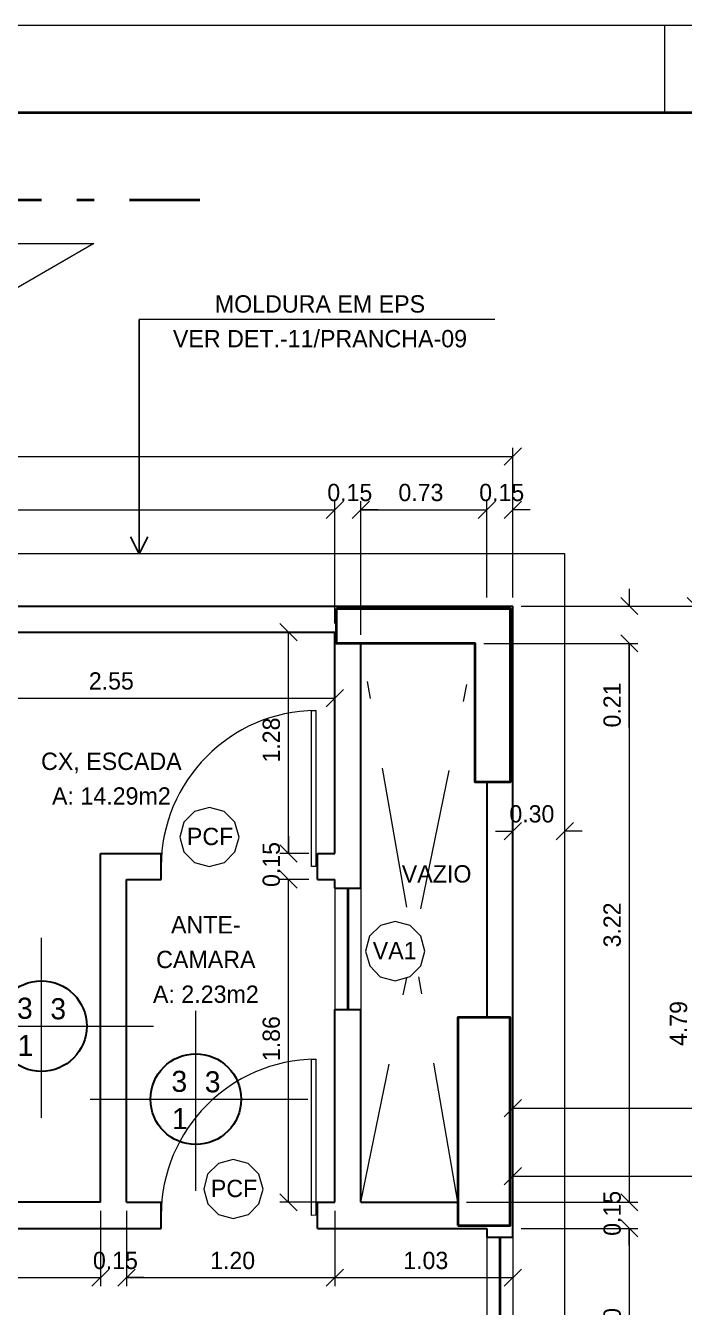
# Model space of a CAD drawing. Header units: metres. Extents: x 2.9 to 62.3, y 8 to 50.1.
# Drawn here: x 30.92 to 34.71, y 42.68 to 50.07 of the extents above; entities that cross this region are included whole.
import ezdxf
from ezdxf.enums import TextEntityAlignment as Align

# ---------------------------------------------------------------- set-up
doc = ezdxf.new("R2010")
doc.units = ezdxf.units.M
doc.header["$MEASUREMENT"] = 0
doc.linetypes.add('DGN Style 2', pattern=[1.016237, 0.609742, -0.406495])
doc.linetypes.add('DGN Style 4', pattern=[1.626995, 0.812989, -0.406495, 0.001016, -0.406495])
doc.layers.get('Defpoints').update_dxf_attribs({"lineweight": 0})
for name, color, linetype, lineweight in [('00-EDIFICACOES TÉRREO', 7, 'Continuous', 0), ('34 - Mobiliário', 7, 'Continuous', 0), ('CORNIJAS_VAR NA PLANTA PTIPO 1', 7, 'Continuous', 0), ('Cotas', 13, 'Continuous', 0), ('Level 11-1', 7, 'Continuous', 0), ('Level 12', 7, 'Continuous', 0), ('Level 21-1', 7, 'Continuous', 0), ('Level 24-1', 7, 'Continuous', 0), ('Level 3', 7, 'Continuous', 0), ('Level 44', 7, 'Continuous', 0), ('Level 63', 7, 'Continuous', 0)]:
    doc.layers.add(name, color=color, linetype=linetype, lineweight=lineweight)
doc.styles.add('Style-INTL_ENGINEERING', font='INTL_ENGINEERING.shx')
doc.dimstyles.get("Standard").update_dxf_attribs({"dimtxt": 0.18, "dimasz": 0.18, "dimexe": 0.18, "dimexo": 0.0625, "dimgap": 0.09, "dimtad": 0, "dimtih": 1, "dimtoh": 1, "dimdec": 4, "dimzin": 1, "dimdsep": 46, "dimtxsty": 'Standard', "dimcen": 0, "dimadec": 0, "dimazin": 0, "dimtfac": 1, "dimtdec": 4, "dimtofl": 0, "dimtmove": 0, "dimatfit": 3, "dimfxl": 0, "dimtolj": 1, "dimtzin": 1, "dimarcsym": 0})

# ---------------------------------------------------------------- blocks, each defined once
blk = doc.blocks.new('_Oblique')
at = {"color": 0, "linetype": 'ByBlock', "lineweight": -2}
blk.add_line((0.5, 0.5), (-0.5, -0.5), dxfattribs=at)
blk = doc.blocks.new('*D309')
at = {"layer": 'Cotas', "color": 2, "linetype": 'Continuous', "lineweight": 0}
for p, q in [((27.2738, 46.7741), (27.2738, 47.6355)), ((33.7253, 46.7741), (33.7253, 47.6355)), ((27.2738, 47.586), (33.7253, 47.586))]:
    blk.add_line(p, q, dxfattribs=at)
at = {"layer": 'Defpoints'}
for p in [(30.4995, 47.586), (33.7253, 47.586), (27.2738, 46.7246), (33.7253, 46.7246)]:
    blk.add_point(p, dxfattribs=at)
at = {"layer": 'Cotas', "color": 2, "linetype": 'Continuous', "lineweight": 0, "xscale": 0.0995, "yscale": 0.0995, "zscale": 0.0995, "rotation": 180}
blk.add_blockref('_Oblique', (27.2738, 47.586), dxfattribs=at)
at = {"layer": 'Cotas', "color": 2, "linetype": 'Continuous', "lineweight": 0, "xscale": 0.0995, "yscale": 0.0995, "zscale": 0.0995}
blk.add_blockref('_Oblique', (33.7253, 47.586), dxfattribs=at)
at = {"layer": 'Cotas', "color": 2, "linetype": 'Continuous', "lineweight": 0, "style": 'Style-INTL_ENGINEERING'}
blk.add_text('6.45', height=0.0995, dxfattribs=at).set_placement((30.355, 47.6853), align=Align.MIDDLE_LEFT)
blk = doc.blocks.new('*D549')
at = {"layer": 'Cotas', "color": 2, "linetype": 'Continuous', "lineweight": 0}
for p, q in [((27.4238, 46.7741), (27.4238, 47.329)), ((27.4238, 47.2795), (32.7002, 47.2795)), ((32.7002, 46.6241), (32.7002, 47.329))]:
    blk.add_line(p, q, dxfattribs=at)
at = {"layer": 'Defpoints'}
for p in [(30.062, 47.2795), (32.7002, 47.2795), (27.4238, 46.7246), (32.7002, 46.5746)]:
    blk.add_point(p, dxfattribs=at)
at = {"layer": 'Cotas', "color": 2, "linetype": 'Continuous', "lineweight": 0, "xscale": 0.0995, "yscale": 0.0995, "zscale": 0.0995, "rotation": 180}
blk.add_blockref('_Oblique', (27.4238, 47.2795), dxfattribs=at)
at = {"layer": 'Cotas', "color": 2, "linetype": 'Continuous', "lineweight": 0, "xscale": 0.0995, "yscale": 0.0995, "zscale": 0.0995}
blk.add_blockref('_Oblique', (32.7002, 47.2795), dxfattribs=at)
at = {"layer": 'Cotas', "color": 2, "linetype": 'Continuous', "lineweight": 0, "style": 'Style-INTL_ENGINEERING'}
blk.add_text('5.28', height=0.0995, dxfattribs=at).set_placement((29.9203, 47.3788), align=Align.MIDDLE_LEFT)
blk = doc.blocks.new('*D550')
at = {"layer": 'Cotas', "color": 2, "linetype": 'Continuous', "lineweight": 0}
for p, q in [((32.6007, 47.2795), (32.7002, 47.2795)), ((32.7002, 46.6241), (32.7002, 47.329)), ((32.8503, 46.5591), (32.8503, 47.329)), ((32.9498, 47.2795), (32.8503, 47.2795))]:
    blk.add_line(p, q, dxfattribs=at)
at = {"layer": 'Defpoints'}
for p in [(32.7752, 47.2795), (32.8503, 47.2795), (32.7002, 46.5746), (32.8503, 46.5096)]:
    blk.add_point(p, dxfattribs=at)
at = {"layer": 'Cotas', "color": 2, "linetype": 'Continuous', "lineweight": 0, "xscale": 0.0995, "yscale": 0.0995, "zscale": 0.0995}
blk.add_blockref('_Oblique', (32.7002, 47.2795), dxfattribs=at)
at = {"layer": 'Cotas', "color": 2, "linetype": 'Continuous', "lineweight": 0, "xscale": 0.0995, "yscale": 0.0995, "zscale": 0.0995, "rotation": 180}
blk.add_blockref('_Oblique', (32.8503, 47.2795), dxfattribs=at)
at = {"layer": 'Cotas', "color": 2, "linetype": 'Continuous', "lineweight": 0, "style": 'Style-INTL_ENGINEERING'}
blk.add_text('0.15', height=0.0995, dxfattribs=at).set_placement((32.6572, 47.3788), align=Align.MIDDLE_LEFT)
blk = doc.blocks.new('*D551')
at = {"layer": 'Cotas', "color": 2, "linetype": 'Continuous', "lineweight": 0}
for p, q in [((32.8503, 46.5591), (32.8503, 47.329)), ((32.8503, 47.2795), (33.5753, 47.2795)), ((33.5753, 46.7741), (33.5753, 47.329))]:
    blk.add_line(p, q, dxfattribs=at)
at = {"layer": 'Defpoints'}
for p in [(33.2128, 47.2795), (33.5753, 47.2795), (33.5753, 46.7246), (32.8503, 46.5096)]:
    blk.add_point(p, dxfattribs=at)
at = {"layer": 'Cotas', "color": 2, "linetype": 'Continuous', "lineweight": 0, "xscale": 0.0995, "yscale": 0.0995, "zscale": 0.0995, "rotation": 180}
blk.add_blockref('_Oblique', (32.8503, 47.2795), dxfattribs=at)
at = {"layer": 'Cotas', "color": 2, "linetype": 'Continuous', "lineweight": 0, "xscale": 0.0995, "yscale": 0.0995, "zscale": 0.0995}
blk.add_blockref('_Oblique', (33.5753, 47.2795), dxfattribs=at)
at = {"layer": 'Cotas', "color": 2, "linetype": 'Continuous', "lineweight": 0, "style": 'Style-INTL_ENGINEERING'}
blk.add_text('0.73', height=0.0995, dxfattribs=at).set_placement((33.0667, 47.3788), align=Align.MIDDLE_LEFT)
blk = doc.blocks.new('*D552')
at = {"layer": 'Cotas', "color": 2, "linetype": 'Continuous', "lineweight": 0}
for p, q in [((33.4758, 47.2795), (33.5753, 47.2795)), ((33.5753, 46.7741), (33.5753, 47.329)), ((33.7253, 46.7741), (33.7253, 47.329)), ((33.8248, 47.2795), (33.7253, 47.2795))]:
    blk.add_line(p, q, dxfattribs=at)
at = {"layer": 'Defpoints'}
for p in [(33.6502, 47.2795), (33.7253, 47.2795), (33.5753, 46.7246), (33.7253, 46.7246)]:
    blk.add_point(p, dxfattribs=at)
at = {"layer": 'Cotas', "color": 2, "linetype": 'Continuous', "lineweight": 0, "xscale": 0.0995, "yscale": 0.0995, "zscale": 0.0995}
blk.add_blockref('_Oblique', (33.5753, 47.2795), dxfattribs=at)
at = {"layer": 'Cotas', "color": 2, "linetype": 'Continuous', "lineweight": 0, "xscale": 0.0995, "yscale": 0.0995, "zscale": 0.0995, "rotation": 180}
blk.add_blockref('_Oblique', (33.7253, 47.2795), dxfattribs=at)
at = {"layer": 'Cotas', "color": 2, "linetype": 'Continuous', "lineweight": 0, "style": 'Style-INTL_ENGINEERING'}
blk.add_text('0.15', height=0.0995, dxfattribs=at).set_placement((33.5322, 47.3788), align=Align.MIDDLE_LEFT)
blk = doc.blocks.new('*D311')
at = {"layer": 'Cotas', "color": 2, "linetype": 'Continuous', "lineweight": 0}
for p, q in [((33.7736, 46.7246), (34.8285, 46.7246)), ((34.779, 46.7246), (34.779, 41.9391)), ((33.7748, 41.9391), (34.8285, 41.9391))]:
    blk.add_line(p, q, dxfattribs=at)
at = {"layer": 'Defpoints'}
for p in [(33.7241, 46.7246), (34.779, 44.3318), (33.7253, 41.9391), (34.779, 41.9391)]:
    blk.add_point(p, dxfattribs=at)
at = {"layer": 'Cotas', "color": 2, "linetype": 'Continuous', "lineweight": 0, "xscale": 0.0995, "yscale": 0.0995, "zscale": 0.0995}
for p, rotation in [((34.779, 46.7246), 90), ((34.779, 41.9391), 270)]:
    blk.add_blockref('_Oblique', p, dxfattribs=dict(at, rotation=rotation))
at = {"layer": 'Cotas', "color": 2, "linetype": 'Continuous', "lineweight": 0, "style": 'Style-INTL_ENGINEERING'}
blk.add_text('4.79', height=0.0995, rotation=90, dxfattribs=at).set_placement((34.6797, 44.1897), align=Align.MIDDLE_LEFT)
blk = doc.blocks.new('*D553')
at = {"layer": 'Cotas', "color": 2, "linetype": 'Continuous', "lineweight": 0}
for p, q in [((33.559, 46.5096), (34.4462, 46.5096)), ((34.3967, 46.5096), (34.3967, 43.289)), ((33.459, 43.289), (34.4462, 43.289))]:
    blk.add_line(p, q, dxfattribs=at)
at = {"layer": 'Defpoints'}
for p in [(33.5095, 46.5096), (34.3967, 44.8993), (33.4095, 43.289), (34.3967, 43.289)]:
    blk.add_point(p, dxfattribs=at)
at = {"layer": 'Cotas', "color": 2, "linetype": 'Continuous', "lineweight": 0, "xscale": 0.0995, "yscale": 0.0995, "zscale": 0.0995}
for p, rotation in [((34.3967, 46.5096), 90), ((34.3967, 43.289), 270)]:
    blk.add_blockref('_Oblique', p, dxfattribs=dict(at, rotation=rotation))
at = {"layer": 'Cotas', "color": 2, "linetype": 'Continuous', "lineweight": 0, "style": 'Style-INTL_ENGINEERING'}
blk.add_text('3.22', height=0.0995, rotation=90, dxfattribs=at).set_placement((34.2974, 44.7576), align=Align.MIDDLE_LEFT)
blk = doc.blocks.new('*D554')
at = {"layer": 'Cotas', "color": 2, "linetype": 'Continuous', "lineweight": 0}
for p, q in [((34.3967, 43.3885), (34.3967, 43.289)), ((33.459, 43.289), (34.4462, 43.289)), ((33.7745, 43.139), (34.4462, 43.139)), ((34.3967, 43.0395), (34.3967, 43.139))]:
    blk.add_line(p, q, dxfattribs=at)
at = {"layer": 'Defpoints'}
for p in [(33.4095, 43.289), (34.3967, 43.214), (33.725, 43.139), (34.3967, 43.139)]:
    blk.add_point(p, dxfattribs=at)
at = {"layer": 'Cotas', "color": 2, "linetype": 'Continuous', "lineweight": 0, "xscale": 0.0995, "yscale": 0.0995, "zscale": 0.0995}
for p, rotation in [((34.3967, 43.289), 270), ((34.3967, 43.139), 90)]:
    blk.add_blockref('_Oblique', p, dxfattribs=dict(at, rotation=rotation))
at = {"layer": 'Cotas', "color": 2, "linetype": 'Continuous', "lineweight": 0, "style": 'Style-INTL_ENGINEERING'}
blk.add_text('0.15', height=0.0995, rotation=90, dxfattribs=at).set_placement((34.2974, 43.096), align=Align.MIDDLE_LEFT)
blk = doc.blocks.new('*D555')
at = {"layer": 'Cotas', "color": 2, "linetype": 'Continuous', "lineweight": 0}
for p, q in [((33.7745, 43.139), (34.4462, 43.139)), ((34.3967, 43.139), (34.3967, 41.9391)), ((33.7748, 41.9391), (34.4462, 41.9391))]:
    blk.add_line(p, q, dxfattribs=at)
at = {"layer": 'Defpoints'}
for p in [(33.725, 43.139), (34.3967, 42.5391), (33.7253, 41.9391), (34.3967, 41.9391)]:
    blk.add_point(p, dxfattribs=at)
at = {"layer": 'Cotas', "color": 2, "linetype": 'Continuous', "lineweight": 0, "xscale": 0.0995, "yscale": 0.0995, "zscale": 0.0995}
for p, rotation in [((34.3967, 43.139), 90), ((34.3967, 41.9391), 270)]:
    blk.add_blockref('_Oblique', p, dxfattribs=dict(at, rotation=rotation))
at = {"layer": 'Cotas', "color": 2, "linetype": 'Continuous', "lineweight": 0, "style": 'Style-INTL_ENGINEERING'}
blk.add_text('1.20', height=0.0995, rotation=90, dxfattribs=at).set_placement((34.2974, 42.421), align=Align.MIDDLE_LEFT)
blk = doc.blocks.new('*D312')
at = {"layer": 'Cotas', "color": 2, "linetype": 'Continuous', "lineweight": 0}
for p, q in [((34.3967, 46.8241), (34.3967, 46.7246)), ((33.7736, 46.7246), (34.4462, 46.7246)), ((33.559, 46.5096), (34.4462, 46.5096)), ((34.3967, 46.025), (34.3967, 46.5096))]:
    blk.add_line(p, q, dxfattribs=at)
at = {"layer": 'Defpoints'}
for p in [(33.7241, 46.7246), (33.5095, 46.5096), (34.3967, 46.5096), (34.3967, 46.1431)]:
    blk.add_point(p, dxfattribs=at)
at = {"layer": 'Cotas', "color": 2, "linetype": 'Continuous', "lineweight": 0, "xscale": 0.0995, "yscale": 0.0995, "zscale": 0.0995}
for p, rotation in [((34.3967, 46.7246), 270), ((34.3967, 46.5096), 90)]:
    blk.add_blockref('_Oblique', p, dxfattribs=dict(at, rotation=rotation))
at = {"layer": 'Cotas', "color": 2, "linetype": 'Continuous', "lineweight": 0, "style": 'Style-INTL_ENGINEERING'}
blk.add_text('0.21', height=0.0995, rotation=90, dxfattribs=at).set_placement((34.2974, 46.025), align=Align.MIDDLE_LEFT)
blk = doc.blocks.new('*D558')
at = {"layer": 'Cotas', "color": 2, "linetype": 'Continuous', "lineweight": 0}
for p, q in [((30.1503, 46.5251), (30.1503, 46.1443)), ((32.7002, 46.5251), (32.7002, 46.1443)), ((30.1503, 46.1938), (32.7002, 46.1938))]:
    blk.add_line(p, q, dxfattribs=at)
at = {"layer": 'Defpoints'}
for p in [(30.1503, 46.5746), (32.7002, 46.5746), (31.4253, 46.1938), (32.7002, 46.1938)]:
    blk.add_point(p, dxfattribs=at)
at = {"layer": 'Cotas', "color": 2, "linetype": 'Continuous', "lineweight": 0, "xscale": 0.0995, "yscale": 0.0995, "zscale": 0.0995, "rotation": 180}
blk.add_blockref('_Oblique', (30.1503, 46.1938), dxfattribs=at)
at = {"layer": 'Cotas', "color": 2, "linetype": 'Continuous', "lineweight": 0, "xscale": 0.0995, "yscale": 0.0995, "zscale": 0.0995}
blk.add_blockref('_Oblique', (32.7002, 46.1938), dxfattribs=at)
at = {"layer": 'Cotas', "color": 2, "linetype": 'Continuous', "lineweight": 0, "style": 'Style-INTL_ENGINEERING'}
blk.add_text('2.55', height=0.0995, dxfattribs=at).set_placement((31.2835, 46.2931), align=Align.MIDDLE_LEFT)
blk = doc.blocks.new('*D559')
at = {"layer": 'Cotas', "color": 2, "linetype": 'Continuous', "lineweight": 0}
for p, q in [((31.3503, 43.2395), (31.3503, 42.8055)), ((31.5003, 43.2395), (31.5003, 42.8055)), ((31.2508, 42.855), (31.3503, 42.855)), ((31.5998, 42.855), (31.5003, 42.855))]:
    blk.add_line(p, q, dxfattribs=at)
at = {"layer": 'Defpoints'}
for p in [(31.3503, 43.289), (31.5003, 43.289), (31.4252, 42.855), (31.5003, 42.855)]:
    blk.add_point(p, dxfattribs=at)
at = {"layer": 'Cotas', "color": 2, "linetype": 'Continuous', "lineweight": 0, "xscale": 0.0995, "yscale": 0.0995, "zscale": 0.0995}
blk.add_blockref('_Oblique', (31.3503, 42.855), dxfattribs=at)
at = {"layer": 'Cotas', "color": 2, "linetype": 'Continuous', "lineweight": 0, "xscale": 0.0995, "yscale": 0.0995, "zscale": 0.0995, "rotation": 180}
blk.add_blockref('_Oblique', (31.5003, 42.855), dxfattribs=at)
at = {"layer": 'Cotas', "color": 2, "linetype": 'Continuous', "lineweight": 0, "style": 'Style-INTL_ENGINEERING'}
blk.add_text('0.15', height=0.0995, dxfattribs=at).set_placement((31.3072, 42.9542), align=Align.MIDDLE_LEFT)
blk = doc.blocks.new('*D560')
at = {"layer": 'Cotas', "color": 2, "linetype": 'Continuous', "lineweight": 0}
for p, q in [((31.5003, 43.2395), (31.5003, 42.8055)), ((32.7002, 43.2395), (32.7002, 42.8055)), ((31.5003, 42.855), (32.7002, 42.855))]:
    blk.add_line(p, q, dxfattribs=at)
at = {"layer": 'Defpoints'}
for p in [(31.5003, 43.289), (32.7002, 43.289), (32.1003, 42.855), (32.7002, 42.855)]:
    blk.add_point(p, dxfattribs=at)
at = {"layer": 'Cotas', "color": 2, "linetype": 'Continuous', "lineweight": 0, "xscale": 0.0995, "yscale": 0.0995, "zscale": 0.0995, "rotation": 180}
blk.add_blockref('_Oblique', (31.5003, 42.855), dxfattribs=at)
at = {"layer": 'Cotas', "color": 2, "linetype": 'Continuous', "lineweight": 0, "xscale": 0.0995, "yscale": 0.0995, "zscale": 0.0995}
blk.add_blockref('_Oblique', (32.7002, 42.855), dxfattribs=at)
at = {"layer": 'Cotas', "color": 2, "linetype": 'Continuous', "lineweight": 0, "style": 'Style-INTL_ENGINEERING'}
blk.add_text('1.20', height=0.0995, dxfattribs=at).set_placement((31.9822, 42.9542), align=Align.MIDDLE_LEFT)
blk = doc.blocks.new('*D561')
at = {"layer": 'Cotas', "color": 2, "linetype": 'Continuous', "lineweight": 0}
for p, q in [((32.7002, 43.2395), (32.7002, 42.8055)), ((33.7253, 43.0877), (33.7253, 42.8055)), ((32.7002, 42.855), (33.7253, 42.855))]:
    blk.add_line(p, q, dxfattribs=at)
at = {"layer": 'Defpoints'}
for p in [(32.7002, 43.289), (33.7253, 43.1372), (33.2128, 42.855), (33.7253, 42.855)]:
    blk.add_point(p, dxfattribs=at)
at = {"layer": 'Cotas', "color": 2, "linetype": 'Continuous', "lineweight": 0, "xscale": 0.0995, "yscale": 0.0995, "zscale": 0.0995, "rotation": 180}
blk.add_blockref('_Oblique', (32.7002, 42.855), dxfattribs=at)
at = {"layer": 'Cotas', "color": 2, "linetype": 'Continuous', "lineweight": 0, "xscale": 0.0995, "yscale": 0.0995, "zscale": 0.0995}
blk.add_blockref('_Oblique', (33.7253, 42.855), dxfattribs=at)
at = {"layer": 'Cotas', "color": 2, "linetype": 'Continuous', "lineweight": 0, "style": 'Style-INTL_ENGINEERING'}
blk.add_text('1.03', height=0.0995, dxfattribs=at).set_placement((33.0947, 42.9542), align=Align.MIDDLE_LEFT)
blk = doc.blocks.new('*D314')
at = {"layer": 'Cotas', "color": 2, "linetype": 'Continuous', "lineweight": 0}
for p, q in [((31.3503, 43.2395), (31.3503, 42.8055)), ((27.4235, 43.0895), (27.4235, 42.8055)), ((27.4235, 42.855), (31.3503, 42.855))]:
    blk.add_line(p, q, dxfattribs=at)
at = {"layer": 'Defpoints'}
for p in [(31.3503, 43.289), (27.4235, 43.139), (29.3869, 42.855), (31.3503, 42.855)]:
    blk.add_point(p, dxfattribs=at)
at = {"layer": 'Cotas', "color": 2, "linetype": 'Continuous', "lineweight": 0, "xscale": 0.0995, "yscale": 0.0995, "zscale": 0.0995, "rotation": 180}
blk.add_blockref('_Oblique', (27.4235, 42.855), dxfattribs=at)
at = {"layer": 'Cotas', "color": 2, "linetype": 'Continuous', "lineweight": 0, "xscale": 0.0995, "yscale": 0.0995, "zscale": 0.0995}
blk.add_blockref('_Oblique', (31.3503, 42.855), dxfattribs=at)
at = {"layer": 'Cotas', "color": 2, "linetype": 'Continuous', "lineweight": 0, "style": 'Style-INTL_ENGINEERING'}
blk.add_text('3.93', height=0.0995, dxfattribs=at).set_placement((29.2447, 42.9542), align=Align.MIDDLE_LEFT)
blk = doc.blocks.new('*D562')
at = {"layer": 'Cotas', "color": 2, "linetype": 'Continuous', "lineweight": 0}
for p, q in [((32.4334, 45.3985), (32.4334, 45.299)), ((32.5508, 45.299), (32.3839, 45.299)), ((32.5508, 45.149), (32.3839, 45.149)), ((32.4334, 45.0495), (32.4334, 45.149))]:
    blk.add_line(p, q, dxfattribs=at)
at = {"layer": 'Defpoints'}
for p in [(32.4334, 45.299), (32.6003, 45.299), (32.4334, 45.224), (32.6003, 45.149)]:
    blk.add_point(p, dxfattribs=at)
at = {"layer": 'Cotas', "color": 2, "linetype": 'Continuous', "lineweight": 0, "xscale": 0.0995, "yscale": 0.0995, "zscale": 0.0995}
for p, rotation in [((32.4334, 45.299), 270), ((32.4334, 45.149), 90)]:
    blk.add_blockref('_Oblique', p, dxfattribs=dict(at, rotation=rotation))
at = {"layer": 'Cotas', "color": 2, "linetype": 'Continuous', "lineweight": 0, "style": 'Style-INTL_ENGINEERING'}
blk.add_text('0.15', height=0.0995, rotation=90, dxfattribs=at).set_placement((32.3342, 45.106), align=Align.MIDDLE_LEFT)
blk = doc.blocks.new('*D563')
at = {"layer": 'Cotas', "color": 2, "linetype": 'Continuous', "lineweight": 0}
for p, q in [((32.6508, 46.5746), (32.3839, 46.5746)), ((32.4334, 45.299), (32.4334, 46.5746)), ((32.5508, 45.299), (32.3839, 45.299))]:
    blk.add_line(p, q, dxfattribs=at)
at = {"layer": 'Defpoints'}
for p in [(32.4334, 46.5746), (32.7002, 46.5746), (32.4334, 45.9368), (32.6003, 45.299)]:
    blk.add_point(p, dxfattribs=at)
at = {"layer": 'Cotas', "color": 2, "linetype": 'Continuous', "lineweight": 0, "xscale": 0.0995, "yscale": 0.0995, "zscale": 0.0995}
for p, rotation in [((32.4334, 46.5746), 90), ((32.4334, 45.299), 270)]:
    blk.add_blockref('_Oblique', p, dxfattribs=dict(at, rotation=rotation))
at = {"layer": 'Cotas', "color": 2, "linetype": 'Continuous', "lineweight": 0, "style": 'Style-INTL_ENGINEERING'}
blk.add_text('1.28', height=0.0995, rotation=90, dxfattribs=at).set_placement((32.3342, 45.8231), align=Align.MIDDLE_LEFT)
blk = doc.blocks.new('*D315')
at = {"layer": 'Cotas', "color": 2, "linetype": 'Continuous', "lineweight": 0}
for p, q in [((32.5508, 45.149), (32.3839, 45.149)), ((32.4334, 43.289), (32.4334, 45.149)), ((32.6508, 43.289), (32.3839, 43.289))]:
    blk.add_line(p, q, dxfattribs=at)
at = {"layer": 'Defpoints'}
for p in [(32.4334, 45.149), (32.6003, 45.149), (32.4334, 44.219), (32.7002, 43.289)]:
    blk.add_point(p, dxfattribs=at)
at = {"layer": 'Cotas', "color": 2, "linetype": 'Continuous', "lineweight": 0, "xscale": 0.0995, "yscale": 0.0995, "zscale": 0.0995}
for p, rotation in [((32.4334, 45.149), 90), ((32.4334, 43.289), 270)]:
    blk.add_blockref('_Oblique', p, dxfattribs=dict(at, rotation=rotation))
at = {"layer": 'Cotas', "color": 2, "linetype": 'Continuous', "lineweight": 0, "style": 'Style-INTL_ENGINEERING'}
blk.add_text('1.86', height=0.0995, rotation=90, dxfattribs=at).set_placement((32.3342, 44.1026), align=Align.MIDDLE_LEFT)
blk = doc.blocks.new('*D317')
at = {"layer": 'Cotas', "color": 2, "linetype": 'Continuous', "lineweight": 0}
for p, q in [((27.4235, 41.9886), (27.4235, 42.6349)), ((33.5753, 42.0385), (33.5753, 42.6349)), ((27.4235, 42.5854), (33.5753, 42.5854))]:
    blk.add_line(p, q, dxfattribs=at)
at = {"layer": 'Defpoints'}
for p in [(30.4994, 42.5854), (33.5753, 42.5854), (33.5753, 41.989), (27.4235, 41.9391)]:
    blk.add_point(p, dxfattribs=at)
at = {"layer": 'Cotas', "color": 2, "linetype": 'Continuous', "lineweight": 0, "xscale": 0.0995, "yscale": 0.0995, "zscale": 0.0995, "rotation": 180}
blk.add_blockref('_Oblique', (27.4235, 42.5854), dxfattribs=at)
at = {"layer": 'Cotas', "color": 2, "linetype": 'Continuous', "lineweight": 0, "xscale": 0.0995, "yscale": 0.0995, "zscale": 0.0995}
blk.add_blockref('_Oblique', (33.5753, 42.5854), dxfattribs=at)
at = {"layer": 'Cotas', "color": 2, "linetype": 'Continuous', "lineweight": 0, "style": 'Style-INTL_ENGINEERING'}
blk.add_text('6.15', height=0.0995, dxfattribs=at).set_placement((30.3829, 42.6847), align=Align.MIDDLE_LEFT)
blk = doc.blocks.new('*D326')
at = {"layer": 'Cotas', "color": 2, "linetype": 'Continuous', "lineweight": 0}
for p, q in [((33.7253, 43.1867), (33.7253, 43.4886)), ((33.7253, 43.4391), (38.0346, 43.4391)), ((38.0346, 42.7385), (38.0346, 43.4886))]:
    blk.add_line(p, q, dxfattribs=at)
at = {"layer": 'Defpoints'}
for p in [(35.8799, 43.4391), (38.0346, 43.4391), (33.7253, 43.1372), (38.0346, 42.689)]:
    blk.add_point(p, dxfattribs=at)
at = {"layer": 'Cotas', "color": 2, "linetype": 'Continuous', "lineweight": 0, "xscale": 0.0995, "yscale": 0.0995, "zscale": 0.0995, "rotation": 180}
blk.add_blockref('_Oblique', (33.7253, 43.4391), dxfattribs=at)
at = {"layer": 'Cotas', "color": 2, "linetype": 'Continuous', "lineweight": 0, "xscale": 0.0995, "yscale": 0.0995, "zscale": 0.0995}
blk.add_blockref('_Oblique', (38.0346, 43.4391), dxfattribs=at)
at = {"layer": 'Cotas', "color": 2, "linetype": 'Continuous', "lineweight": 0, "style": 'Style-INTL_ENGINEERING'}
blk.add_text('4.31', height=0.0995, dxfattribs=at).set_placement((35.7662, 43.5384), align=Align.MIDDLE_LEFT)
blk = doc.blocks.new('*D327')
at = {"layer": 'Cotas', "color": 2, "linetype": 'Continuous', "lineweight": 0}
for p, q in [((33.7253, 43.1867), (33.7253, 43.8808)), ((46.8646, 42.7385), (46.8646, 43.8808)), ((33.7253, 43.8313), (46.8646, 43.8313))]:
    blk.add_line(p, q, dxfattribs=at)
at = {"layer": 'Defpoints'}
for p in [(40.2949, 43.8313), (46.8646, 43.8313), (33.7253, 43.1372), (46.8646, 42.689)]:
    blk.add_point(p, dxfattribs=at)
at = {"layer": 'Cotas', "color": 2, "linetype": 'Continuous', "lineweight": 0, "xscale": 0.0995, "yscale": 0.0995, "zscale": 0.0995, "rotation": 180}
blk.add_blockref('_Oblique', (33.7253, 43.8313), dxfattribs=at)
at = {"layer": 'Cotas', "color": 2, "linetype": 'Continuous', "lineweight": 0, "xscale": 0.0995, "yscale": 0.0995, "zscale": 0.0995}
blk.add_blockref('_Oblique', (46.8646, 43.8313), dxfattribs=at)
at = {"layer": 'Cotas', "color": 2, "linetype": 'Continuous', "lineweight": 0, "style": 'Style-INTL_ENGINEERING'}
blk.add_text('13.14', height=0.0995, dxfattribs=at).set_placement((40.1646, 43.9306), align=Align.MIDDLE_LEFT)
blk = doc.blocks.new('INDESP')
at = {"layer": 'Level 3', "color": 131, "linetype": 'Continuous', "lineweight": 0}
for p, q in [((0.01506, -0.01302), (0.01507, 0.01257)), ((0.00001, 0), (0.03099, 0))]:
    blk.add_line(p, q, dxfattribs=at)
at = {"layer": 'Level 3', "color": 131, "linetype": 'Continuous', "lineweight": 13}
blk.add_line((0.0221, 0), (0.02213, 0.00002), dxfattribs=at)
at = {"layer": 'Level 3', "color": 131, "linetype": 'Continuous', "lineweight": 30}
blk.add_circle((0.01505, 0.00001), 0.00645, dxfattribs=at)
at = {"layer": 'Level 3', "color": 131, "linetype": 'Continuous', "lineweight": 30, "style": 'Style-INTL_ENGINEERING'}
for s, p in [('3', (0.01159, 0.00105)), ('3', (0.01633, 0.00098)), ('1', (0.01167, -0.00425))]:
    blk.add_text(s, height=0.003, rotation=0, dxfattribs=at).set_placement(p)
blk = doc.blocks.new('*U161')
at = {"layer": '00-EDIFICACOES TÉRREO', "color": 4, "linetype": 'Continuous', "lineweight": 0, "flags": 128}
blk.add_lwpolyline([(0.00342, 0), (0.00294, 0.00172), (0.00172, 0.00296), (0, 0.00342), (-0.00171, 0.00296), (-0.00296, 0.00172), (-0.00341, 0), (-0.00294, -0.00171), (-0.00172, -0.00295), (-0.00001, -0.00341), (0.00173, -0.00294), (0.00295, -0.00171)], close=True, dxfattribs=at)
at = {"layer": '00-EDIFICACOES TÉRREO', "color": 4, "linetype": 'Continuous', "lineweight": 0, "style": 'Style-INTL_ENGINEERING'}
blk.add_text('PCF', height=0.001999, rotation=359.9999, dxfattribs=at).set_placement((-0.00259, -0.00093))
blk = doc.blocks.new('*U162')
at = {"layer": '00-EDIFICACOES TÉRREO', "color": 4, "linetype": 'Continuous', "lineweight": 0, "flags": 128}
blk.add_lwpolyline([(0.00342, 0), (0.00294, 0.00172), (0.00172, 0.00296), (0, 0.00342), (-0.00171, 0.00296), (-0.00296, 0.00172), (-0.00341, 0), (-0.00294, -0.00171), (-0.00172, -0.00295), (-0.00001, -0.00341), (0.00173, -0.00294), (0.00295, -0.00171)], close=True, dxfattribs=at)
at = {"layer": '00-EDIFICACOES TÉRREO', "color": 4, "linetype": 'Continuous', "lineweight": 0, "style": 'Style-INTL_ENGINEERING'}
blk.add_text('VA1', height=0.001999, rotation=359.9999, dxfattribs=at).set_placement((-0.00259, -0.00093))
blk = doc.blocks.new('*D397')
at = {"layer": 'Cotas', "color": 2, "linetype": 'Continuous', "lineweight": 0}
for p, q in [((33.6258, 45.4279), (33.7253, 45.4279)), ((33.7253, 45.3381), (33.7253, 45.4774)), ((34.0253, 45.3252), (34.0253, 45.4774)), ((34.1248, 45.4279), (34.0253, 45.4279))]:
    blk.add_line(p, q, dxfattribs=at)
at = {"layer": 'Defpoints'}
for p in [(33.7253, 45.4279), (33.8562, 45.4279), (33.7253, 45.2886), (34.0253, 45.2757)]:
    blk.add_point(p, dxfattribs=at)
at = {"layer": 'Cotas', "color": 2, "linetype": 'Continuous', "lineweight": 0, "xscale": 0.0995, "yscale": 0.0995, "zscale": 0.0995}
blk.add_blockref('_Oblique', (33.7253, 45.4279), dxfattribs=at)
at = {"layer": 'Cotas', "color": 2, "linetype": 'Continuous', "lineweight": 0, "xscale": 0.0995, "yscale": 0.0995, "zscale": 0.0995, "rotation": 180}
blk.add_blockref('_Oblique', (34.0253, 45.4279), dxfattribs=at)
at = {"layer": 'Cotas', "color": 2, "linetype": 'Continuous', "lineweight": 0, "style": 'Style-INTL_ENGINEERING'}
blk.add_text('0.30', height=0.0995, dxfattribs=at).set_placement((33.7058, 45.5272), align=Align.MIDDLE_LEFT)
blk = doc.blocks.new('TerminatorOpen')
at = {"color": 0, "linetype": 'ByBlock', "lineweight": -2}
for q in [(-1, 0.5), (-1, 0), (-1, -0.5)]:
    blk.add_line((0, 0), q, dxfattribs=at)
blk = doc.blocks.new('*U185')
at = {"layer": 'Level 3', "color": 2, "linetype": 'DGN Style 4', "lineweight": 40}
blk.add_line((-0.729, -2.874), (-0.729, 2.873), dxfattribs=at)
at = {"layer": 'Level 3', "color": 2, "linetype": 'Continuous', "lineweight": 13, "extrusion": (0, 0, -1), "flags": 128}
blk.add_lwpolyline([(0.228, 1.65), (0.228, -1.651), (-0.726, -0.002)], close=True, dxfattribs=at)
at = {"layer": 'Level 3', "color": 2, "linetype": 'Continuous', "lineweight": 30, "extrusion": (0, 0, -1), "style": 'Style-INTL_ENGINEERING'}
blk.add_text('F-4', height=0.3001, rotation=269.9993, dxfattribs=at).set_placement((-0.194, -0.038), align=Align.MIDDLE_CENTER)
at = {"layer": 'Level 3', "color": 2, "linetype": 'Continuous', "lineweight": 13, "extrusion": (0, 0, -1), "style": 'Style-INTL_ENGINEERING'}
blk.add_text('12', height=0.2, rotation=269.9993, dxfattribs=at).set_placement((0.448, -0.03), align=Align.MIDDLE_CENTER)
blk = doc.blocks.new('*U72')
at = {"layer": '34 - Mobiliário', "color": 7, "linetype": 'Continuous', "lineweight": 40}
blk.add_line((0, 0.55), (0, -0.55), dxfattribs=at)
at = {"layer": 'CORNIJAS_VAR NA PLANTA PTIPO 1', "color": 7, "linetype": 'Continuous', "lineweight": 30}
for p, q in [((-0.075, 0.55), (0.075, 0.55)), ((-0.075, -0.55), (0.075, -0.55))]:
    blk.add_line(p, q, dxfattribs=at)
at = {"layer": 'CORNIJAS_VAR NA PLANTA PTIPO 1', "color": 7, "linetype": 'Continuous', "lineweight": 0}
for p, q in [((-0.075, 0.55), (-0.075, -0.55)), ((0.075, 0.55), (0.075, -0.55))]:
    blk.add_line(p, q, dxfattribs=at)
blk = doc.blocks.new('*U196')
at = {"layer": 'Level 21-1', "color": 7, "linetype": 'Continuous', "lineweight": 13, "flags": 128}
blk.add_lwpolyline([(3.5257, 2.4222), (3.5257, 7.2078), (-3.5257, 7.2078), (-3.5257, 2.4222)], dxfattribs=at)
blk = doc.blocks.new('PCF')
at = {"color": 7, "linetype": 'Continuous', "lineweight": 13}
for p, q in [((32.5652, 25.224), (32.5653, 26.1241)), ((32.5653, 26.1241), (32.5902, 26.124)), ((32.5902, 26.124), (32.5902, 25.2241)), ((32.5902, 25.2241), (32.5652, 25.224))]:
    blk.add_line(p, q, dxfattribs=at)
at = {"color": 7, "linetype": 'Continuous', "lineweight": 30}
for p, q in [((31.7002, 25.149), (31.7003, 25.2991)), ((32.6003, 25.149), (32.6003, 25.2991))]:
    blk.add_line(p, q, dxfattribs=at)
at = {"color": 7, "linetype": 'Continuous', "lineweight": 13}
blk.add_arc((32.6003, 25.224), 0.9, 90.63791, 180, dxfattribs=at)
blk = doc.blocks.new('J140B')
at = {"color": 7, "linetype": 'Continuous', "lineweight": 30}
for p, q in [((0, 0), (0, 0.15)), ((0.7, 0), (0.7, 0.15))]:
    blk.add_line(p, q, dxfattribs=at)
at = {"color": 7, "linetype": 'Continuous', "lineweight": 0}
for p, q in [((0, 0.15), (0.7, 0.15)), ((0, 0), (0.7, 0))]:
    blk.add_line(p, q, dxfattribs=at)
at = {"color": 7, "linetype": 'Continuous', "lineweight": 40}
blk.add_line((0, 0.075), (0.7, 0.075), dxfattribs=at)

msp = doc.modelspace()

# ---------------------------------------------------------------- linework, layer by layer
at = {"layer": 'CORNIJAS_VAR NA PLANTA PTIPO 1', "color": 7, "linetype": 'Continuous', "lineweight": 30, "flags": 128}
msp.add_lwpolyline([(33.7253, 43.0891), (33.7253, 43.139)], dxfattribs=at)
at = {"layer": 'Level 11-1', "color": 7, "linetype": 'Continuous', "lineweight": 30}
msp.add_line((33.5753, 43.139), (33.5753, 43.0891), dxfattribs=at)
at = {"layer": 'Level 12', "color": 2, "linetype": 'Continuous', "lineweight": 13}
msp.add_line((33.6218, 48.3752), (31.5738, 48.3752), dxfattribs=at)
at = {"layer": 'Level 24-1', "color": 7, "linetype": 'DGN Style 2', "lineweight": 0, "flags": 128}
msp.add_lwpolyline([(33.7253, 41.9391), (38.0346, 41.939), (38.0346, 42.689), (46.8646, 42.689), (46.8646, 41.289), (50.6245, 41.289), (50.6245, 34.579), (49.9246, 34.579), (49.9246, 34.079), (49.3745, 33.529), (39.8467, 33.529), (39.2267, 32.909), (31.9114, 32.909), (31.6938, 33.1263), (29.3053, 33.1263), (29.0877, 32.909), (21.7724, 32.909), (21.1524, 33.529), (11.6245, 33.529), (11.0746, 34.079), (11.0746, 34.579), (10.3745, 34.579), (10.3745, 41.289), (14.1346, 41.289), (14.1346, 42.689), (22.9645, 42.689), (22.9645, 41.939), (27.2738, 41.939), (27.2738, 46.7246), (33.7241, 46.7246), (33.7253, 41.9391)], dxfattribs=at)
at = {"layer": 'Level 44', "color": 7, "linetype": 'Continuous', "lineweight": 30}
for p, q in [((30.7495, 46.7246), (33.7253, 46.7246)), ((30.7495, 46.5746), (32.7002, 46.5746)), ((32.7002, 45.299), (32.7002, 46.5746)), ((32.8503, 45.099), (32.8503, 46.5096)), ((33.5753, 45.7096), (33.5753, 44.3546)), ((31.3503, 45.299), (31.7003, 45.299)), ((31.3503, 43.289), (31.3503, 45.299)), ((32.6003, 45.299), (32.7002, 45.299)), ((31.5003, 43.289), (31.5003, 45.149)), ((31.5003, 45.149), (31.7002, 45.149)), ((32.6003, 45.149), (32.7002, 45.149)), ((32.7002, 45.099), (32.7002, 45.149)), ((32.7002, 43.289), (32.7002, 44.399)), ((32.8503, 43.289), (32.8503, 44.399)), ((31.3503, 43.289), (27.6045, 43.289)), ((31.5003, 43.289), (31.7003, 43.289)), ((32.6003, 43.289), (32.7002, 43.289)), ((32.8503, 43.289), (33.4095, 43.289)), ((27.4238, 43.139), (31.7002, 43.139)), ((32.6003, 43.139), (33.5753, 43.139))]:
    msp.add_line(p, q, dxfattribs=at)
at = {"layer": 'Level 44', "color": 253, "linetype": 'DGN Style 4', "lineweight": 0}
for p, q in [((33.4095, 43.289), (32.8503, 46.5096)), ((32.8503, 43.289), (33.5095, 46.5096))]:
    msp.add_line(p, q, dxfattribs=at)
at = {"layer": 'Level 44', "color": 1, "linetype": 'Continuous', "lineweight": 40, "flags": 128}
for points in [[(32.7095, 46.7096), (33.7095, 46.7096), (33.7095, 45.7096), (33.5095, 45.7096), (33.5095, 46.5096), (32.7095, 46.5096)], [(33.4095, 43.1546), (33.7095, 43.1546), (33.7095, 44.3546), (33.4095, 44.3546)]]:
    msp.add_lwpolyline(points, close=True, dxfattribs=at)
at = {"layer": 'Level 44', "color": 7, "linetype": 'Continuous', "lineweight": 30, "flags": 128}
msp.add_lwpolyline([(33.7253, 43.1372), (33.7253, 46.7246)], dxfattribs=at)
at = {"layer": 'Level 63', "color": 131, "linetype": 'Continuous', "lineweight": 0}
msp.add_line((34.5995, 50.0686), (34.5995, 49.5686), dxfattribs=at)
at = {"layer": 'Level 63', "color": 131, "linetype": 'Continuous', "lineweight": 40}
msp.add_line((4.1495, 49.5691), (61.85, 49.5686), dxfattribs=at)
at = {"layer": 'Level 63', "color": 131, "linetype": 'Continuous', "lineweight": 0, "flags": 128}
msp.add_lwpolyline([(62.3495, 50.0686), (2.899, 50.0686), (2.899, 8.0186), (62.3495, 8.0186)], close=True, dxfattribs=at)
at = {"layer": 'Level 63', "color": 131, "linetype": 'Continuous', "lineweight": 13, "flags": 128}
msp.add_lwpolyline([(56.8496, 8.5179), (4.1495, 8.5179), (4.1495, 49.5691), (56.8496, 49.5691)], close=True, dxfattribs=at)

# ---------------------------------------------------------------- block references
at = {"layer": '00-EDIFICACOES TÉRREO', "color": 4, "linetype": 'Continuous', "lineweight": 0, "xscale": 50.00000000487893, "yscale": 50.00000000487893, "zscale": 50.00000000487893, "rotation": 0.0008004141529982}
for name, p in [('*U161', (31.9778, 45.3935)), ('*U162', (33.0482, 44.7362)), ('*U161', (32.1157, 43.3655))]:
    msp.add_blockref(name, p, dxfattribs=at)
at = {"layer": 'CORNIJAS_VAR NA PLANTA PTIPO 1', "color": 7, "linetype": 'Continuous', "lineweight": 30}
msp.add_blockref('*U72', (33.6503, 42.5391), dxfattribs=at)
at = {"layer": 'Level 21-1', "color": 7, "linetype": 'Continuous', "lineweight": 13}
msp.add_blockref('*U196', (30.4996, 39.8168), dxfattribs=at)
at = {"layer": 'Level 3', "color": 2, "linetype": 'Continuous', "lineweight": 13, "extrusion": (0, 0, -1), "xscale": 0.4998882411011977, "yscale": 0.4998882411011977, "zscale": 0.4998882411011977, "rotation": 270}
msp.add_blockref('*U185', (-30.4866, 48.6995), dxfattribs=at)
at = {"layer": 'Level 3', "color": 131, "linetype": 'Continuous', "lineweight": 30, "xscale": 40.50002794240174, "yscale": 40.50002794240174, "zscale": 40.50002794240174, "rotation": 0.0006587766262007}
for p in [(30.4005, 44.3038), (31.2901, 43.8828)]:
    msp.add_blockref('INDESP', p, dxfattribs=at)
at = {"layer": 'Level 44', "color": 41, "linetype": 'Continuous', "lineweight": 13}
for p in [(0, 19.9993), (0, 17.99)]:
    msp.add_blockref('PCF', p, dxfattribs=at)
at = {"layer": 'Level 44', "color": 7, "linetype": 'Continuous', "lineweight": 30, "xscale": 0.9999953433792164, "yscale": 0.9999953433792164, "rotation": 270}
msp.add_blockref('J140B', (32.7002, 45.099), dxfattribs=at)

# ---------------------------------------------------------------- texts
at = {"layer": 'Level 12', "color": 2, "linetype": 'Continuous', "lineweight": 13, "attachment_point": 5, "line_spacing_factor": 1.200006, "style": 'Style-INTL_ENGINEERING'}
for s, insert, char_height in [('MOLDURA EM EPS\\PVER DET.-11/PRANCHA-09\\P', (32.6149, 48.3644), 0.099999), ('CX, ESCADA\\PA: 14.29m2\\P', (31.4133, 45.7293), 0.1), ('VAZIO\\P', (33.2866, 45.1807), 0.1), ('ANTE-\\PCAMARA\\PA: 2.23m2\\P', (31.9575, 44.6875), 0.1)]:
    msp.add_mtext(s, dxfattribs=dict(at, insert=insert, char_height=char_height))

# ---------------------------------------------------------------- dimensions: what is measured, and where the dimension line sits
at = {"layer": 'Cotas', "color": 2, "linetype": 'Continuous', "lineweight": 0}
for base, p1, p2, picture, middle in [((33.7253, 47.586), (27.2738, 46.7246), (33.7253, 46.7246), '*D309', (30.4995, 47.586)), ((32.7002, 47.2795), (27.4238, 46.7246), (32.7002, 46.5746), '*D549', (30.062, 47.2795)), ((33.57525, 47.2795492138), (32.85025, 46.5096296026), (33.57525, 46.7246292138), '*D551', (33.21275, 47.2795492138)), ((32.7002, 46.1938), (30.1503, 46.5746), (32.7002, 46.5746), '*D558', (31.4253, 46.1938)), ((46.8646, 43.8313), (33.7253, 43.1372), (46.8646, 42.689), '*D327', (40.2949, 43.8313)), ((38.0346, 43.4391), (33.7253, 43.1372), (38.0346, 42.689), '*D326', (35.8799, 43.4391)), ((31.3503, 42.855), (27.4235, 43.139), (31.3503, 43.289), '*D314', (29.3869, 42.855)), ((32.7002, 42.855), (31.5003, 43.289), (32.7002, 43.289), '*D560', (32.1003, 42.855)), ((33.7253, 42.855), (32.7002, 43.289), (33.7253, 43.1372), '*D561', (33.2128, 42.855)), ((33.5753, 42.5854), (27.4235, 41.9391), (33.5753, 41.989), '*D317', (30.4994, 42.5854))]:
    dim = msp.add_linear_dim(base=base, p1=p1, p2=p2, dimstyle='Standard', override={"dimtxt": 0.0995, "dimasz": 0.0995, "dimexe": 0.0495, "dimexo": 0.0495, "dimgap": 0.0495, "dimtad": 1, "dimtih": 0, "dimtoh": 0, "dimdec": 2, "dimzin": 3, "dimtxsty": 'Style-INTL_ENGINEERING', "dimblk": 'Oblique', "dimclre": 2, "dimtdec": 2, "dimatfit": 1, "dimfrac": 2, "dimtolj": 0, "dimtzin": 3, "dimlwe": 0}, dxfattribs=at)
    dim.commit()
    dim.dimension.update_dxf_attribs({"geometry": picture, "text_midpoint": middle})
for base, p1, p2, picture, middle in [((32.8503, 47.2795), (32.7002, 46.5746), (32.8503, 46.5096), '*D550', (32.7752, 47.2795)), ((33.7253, 47.2795), (33.5753, 46.7246), (33.7253, 46.7246), '*D552', (33.6502, 47.2795)), ((31.5003, 42.855), (31.3503, 43.289), (31.5003, 43.289), '*D559', (31.4252, 42.855))]:
    dim = msp.add_linear_dim(base=base, p1=p1, p2=p2, dimstyle='Standard', override={"dimtxt": 0.0995, "dimasz": 0.0995, "dimexe": 0.0495, "dimexo": 0.0495, "dimgap": 0.0495, "dimtad": 1, "dimtih": 0, "dimtoh": 0, "dimdec": 2, "dimzin": 3, "dimtxsty": 'Style-INTL_ENGINEERING', "dimblk": 'Oblique', "dimclre": 2, "dimtdec": 2, "dimatfit": 1, "dimfrac": 2, "dimtolj": 0, "dimtzin": 3, "dimlwe": 0}, dxfattribs=at)
    dim.commit()
    dim.dimension.update_dxf_attribs({"geometry": picture, "text_midpoint": middle, "dimtype": 160})
for base, p1, p2, angle, picture, middle in [((34.396681, 46.50963), (33.724111, 46.724629), (33.509526, 46.50963), 270, '*D312', (34.396681, 46.143072)), ((33.7253, 45.4279), (34.0253, 45.2757), (33.7253, 45.2886), 180, '*D397', (33.8562, 45.4279)), ((32.4334, 45.299), (32.6003, 45.149), (32.6003, 45.299), 90, '*D562', (32.4334, 45.224)), ((34.3967, 43.139), (33.4095, 43.289), (33.725, 43.139), 270, '*D554', (34.3967, 43.214))]:
    dim = msp.add_linear_dim(base=base, p1=p1, p2=p2, angle=angle, dimstyle='Standard', override={"dimtxt": 0.0995, "dimasz": 0.0995, "dimexe": 0.0495, "dimexo": 0.0495, "dimgap": 0.0495, "dimtad": 1, "dimtih": 0, "dimtoh": 0, "dimdec": 2, "dimzin": 3, "dimtxsty": 'Style-INTL_ENGINEERING', "dimblk": 'Oblique', "dimclre": 2, "dimtdec": 2, "dimatfit": 1, "dimfrac": 2, "dimtolj": 0, "dimtzin": 3, "dimlwe": 0}, dxfattribs=at)
    dim.commit()
    dim.dimension.update_dxf_attribs({"geometry": picture, "text_midpoint": middle, "dimtype": 160})
for base, p1, p2, angle, picture, middle in [((34.779, 41.9391), (33.7241, 46.7246), (33.7253, 41.9391), 270, '*D311', (34.779, 44.3318)), ((32.4334, 46.5746), (32.6003, 45.299), (32.7002, 46.5746), 90, '*D563', (32.4334, 45.9368)), ((34.3967, 43.289), (33.5095, 46.5096), (33.4095, 43.289), 270, '*D553', (34.3967, 44.8993)), ((32.4334, 45.149), (32.7002, 43.289), (32.6003, 45.149), 90, '*D315', (32.4334, 44.219)), ((34.3967, 41.9391), (33.725, 43.139), (33.7253, 41.9391), 270, '*D555', (34.3967, 42.5391))]:
    dim = msp.add_linear_dim(base=base, p1=p1, p2=p2, angle=angle, dimstyle='Standard', override={"dimtxt": 0.0995, "dimasz": 0.0995, "dimexe": 0.0495, "dimexo": 0.0495, "dimgap": 0.0495, "dimtad": 1, "dimtih": 0, "dimtoh": 0, "dimdec": 2, "dimzin": 3, "dimtxsty": 'Style-INTL_ENGINEERING', "dimblk": 'Oblique', "dimclre": 2, "dimtdec": 2, "dimatfit": 1, "dimfrac": 2, "dimtolj": 0, "dimtzin": 3, "dimlwe": 0}, dxfattribs=at)
    dim.commit()
    dim.dimension.update_dxf_attribs({"geometry": picture, "text_midpoint": middle})

# ---------------------------------------------------------------- leaders
at = {"layer": 'Level 12', "color": 2, "linetype": 'Continuous', "lineweight": 13}
msp.add_leader([(31.5738, 47.0246), (31.5738, 48.3752)], dimstyle='Standard', override={"dimtxt": 0.0995, "dimasz": 0.0995, "dimgap": 0, "dimtad": 1, "dimtxsty": 'Style-INTL_ENGINEERING', "dimldrblk": 'TerminatorOpen'}, dxfattribs=at)

doc.saveas('drawing.dxf')
